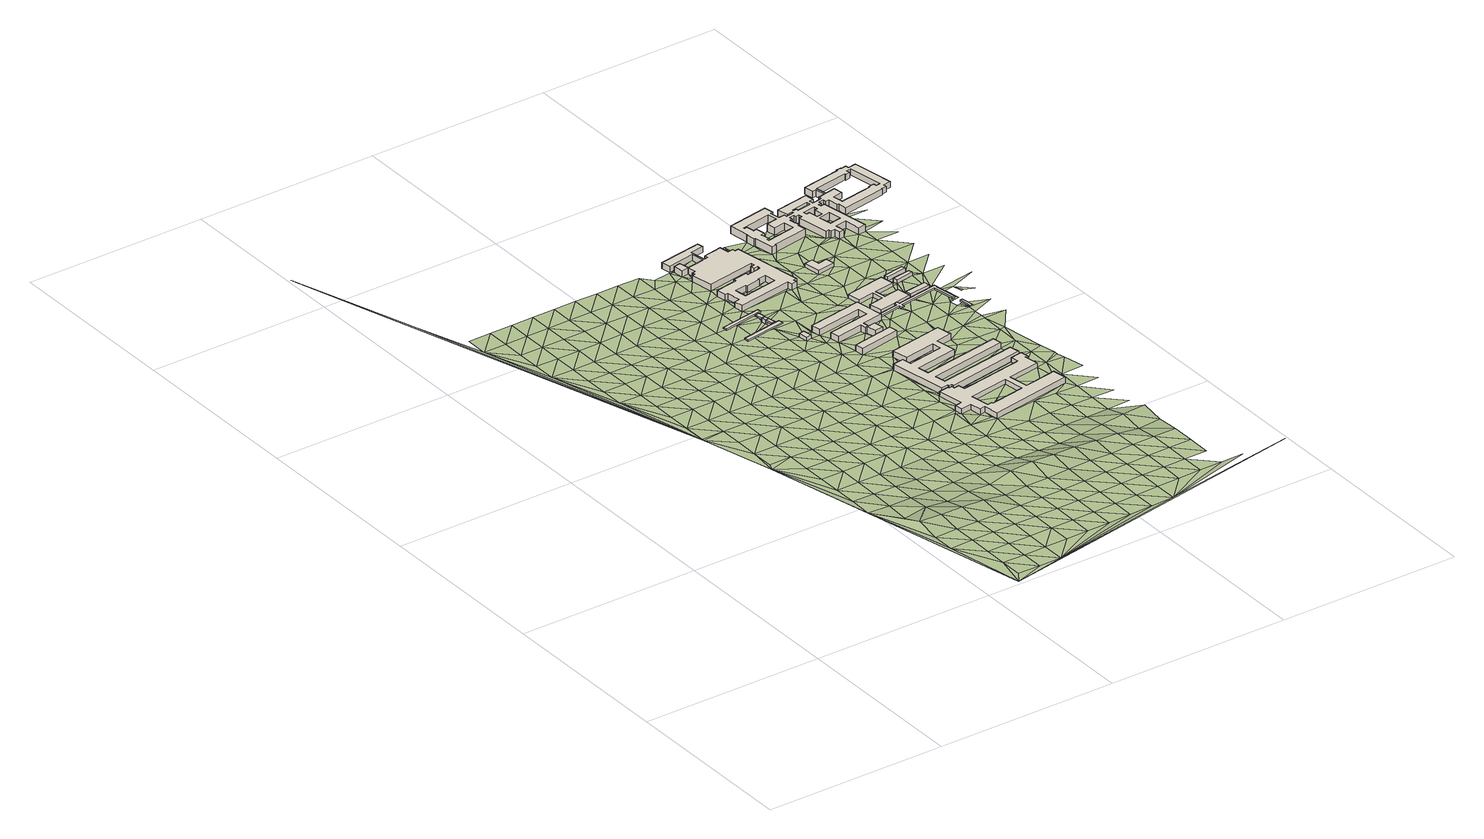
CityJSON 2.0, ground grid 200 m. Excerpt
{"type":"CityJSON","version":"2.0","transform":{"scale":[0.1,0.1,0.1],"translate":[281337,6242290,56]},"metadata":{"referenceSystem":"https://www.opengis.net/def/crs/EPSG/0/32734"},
"CityObjects":{
"building1":{"type":"Building","geometry":[{"type":"Solid","lod":"1","boundaries":[[[[0,1,2,3]],[[1,4,5,2]],[[4,6,7,5]],[[6,0,3,7]],[[3,2,5,7]],[[6,4,1,0]]]]}]},
"building2":{"type":"Building","geometry":[{"type":"Solid","lod":"1","boundaries":[[[[8,9,10,11]],[[9,12,13,10]],[[12,14,15,13]],[[14,8,11,15]],[[11,10,13,15]],[[14,12,9,8]]]]}]},
"building3":{"type":"Building","geometry":[{"type":"Solid","lod":"1","boundaries":[[[[16,17,18,19,20]],[[17,21,22,18]],[[21,23,24,25,22]],[[23,16,20,19,25,24]],[[19,18,22,25]],[[23,21,17,16]]]]}]},
"building4":{"type":"Building","geometry":[{"type":"MultiSurface","lod":"1","boundaries":[[[26,27,28,20,29,30]],[[27,31,23,24,20,28]],[[31,32,33,34,24,23]],[[32,26,30,29,34,33]],[[29,20,24,34]]]}]},
"building5":{"type":"Building","geometry":[{"type":"MultiSurface","lod":"1","boundaries":[[[35,36,37,38]],[[36,39,40,37]],[[39,41,42,40]],[[41,35,38,42]],[[38,37,40,42]]]}]},
"building6":{"type":"Building","geometry":[{"type":"Solid","lod":"1","boundaries":[[[[43,44,45,46,34]],[[44,47,48,45]],[[47,30,29,49,48]],[[30,43,34,46,49,29]],[[46,45,48,49]],[[30,47,44,43]]]]}]},
"building7":{"type":"Building","geometry":[{"type":"MultiSurface","lod":"1","boundaries":[[[50,51,52,53]],[[51,54,55,52]],[[54,56,57,55]],[[56,50,53,57]],[[53,52,55,57]]]}]},
"building8":{"type":"Building","geometry":[{"type":"MultiSurface","lod":"1","boundaries":[[[58,59,60,61]],[[59,62,63,60]],[[62,64,65,63]],[[64,66,67,65]],[[66,68,69,67]],[[68,70,71,69]],[[70,72,73,71]],[[72,74,75,73]],[[74,76,77,75]],[[76,78,79,77]],[[78,80,81,79]],[[80,82,83,81]],[[82,84,85,83]],[[84,86,87,85]],[[86,88,89,87]],[[88,90,91,89]],[[90,92,93,91]],[[92,94,95,93]],[[94,96,97,95]],[[96,98,99,97]],[[98,100,101,99]],[[100,102,103,101]],[[102,104,105,103]],[[104,106,107,105]],[[106,58,61,107]],[[108,109,110,111]],[[109,112,113,110]],[[112,114,115,113]],[[114,116,117,115]],[[116,118,119,117]],[[118,108,111,119]],[[61,60,63,65,67,69,71,73,75,77,79,81,83,85,87,89,91,93,95,97,99,101,103,105,107],[111,110,113,115,117,119]]]}]},
"building9":{"type":"Building","geometry":[{"type":"MultiSurface","lod":"1","boundaries":[[[120,121,122,123,124,125]],[[121,126,127,122]],[[126,128,129,127]],[[128,130,131,129]],[[130,132,133,131]],[[132,134,135,133]],[[134,136,137,135]],[[136,138,139,137]],[[138,140,141,139]],[[140,142,143,141]],[[142,144,145,143]],[[144,146,147,145]],[[146,148,149,147]],[[148,150,151,149]],[[150,152,153,151]],[[152,154,155,153]],[[154,156,157,158,159,155]],[[156,120,125,124,123,159,158,157]],[[123,122,127,129,131,133,135,137,139,141,143,145,147,149,151,153,155,159]]]}]},
"building10":{"type":"Building","geometry":[{"type":"MultiSurface","lod":"1","boundaries":[[[160,161,162,163]],[[161,164,165,162]],[[164,166,167,165]],[[166,168,169,167]],[[168,170,171,169]],[[170,172,173,171]],[[172,174,175,173]],[[174,176,177,175]],[[176,178,179,177]],[[178,180,181,179]],[[180,182,183,181]],[[182,184,185,183]],[[184,186,187,185]],[[186,188,189,187]],[[188,190,191,189]],[[190,192,193,191]],[[192,194,195,193]],[[194,196,197,195]],[[196,198,199,197]],[[198,200,201,199]],[[200,202,203,201]],[[202,204,205,203]],[[204,206,207,205]],[[206,208,209,207]],[[208,210,211,209]],[[210,212,213,211]],[[212,214,215,213]],[[214,216,217,215]],[[216,218,219,217]],[[218,220,221,219]],[[220,222,223,221]],[[222,224,225,223]],[[224,226,227,225]],[[226,228,229,227]],[[228,230,231,229]],[[230,232,233,231]],[[232,234,235,233]],[[234,236,237,235]],[[236,238,239,237]],[[238,240,241,239]],[[240,242,243,241]],[[242,244,245,243]],[[244,246,247,245]],[[246,248,249,247]],[[248,250,251,249]],[[250,252,253,251]],[[252,254,255,253]],[[254,160,163,255]],[[256,257,258,259]],[[257,260,261,258]],[[260,262,263,261]],[[262,264,265,263]],[[264,266,267,265]],[[266,268,269,267]],[[268,270,271,269]],[[270,256,259,271]],[[163,162,165,167,169,171,173,175,177,179,181,183,185,187,189,191,193,195,197,199,201,203,205,207,209,211,213,215,217,219,221,223,225,227,229,231,233,235,237,239,241,243,245,247,249,251,253,255],[259,258,261,263,265,267,269,271]]]}]},
"building11":{"type":"Building","geometry":[{"type":"MultiSurface","lod":"1","boundaries":[[[106,272,273,274,107]],[[272,275,276,273]],[[275,277,278,276]],[[277,279,280,278]],[[279,281,282,280]],[[281,283,284,282]],[[283,285,286,284]],[[285,287,288,286]],[[287,289,290,288]],[[289,291,292,290]],[[291,293,294,292]],[[293,295,296,294]],[[295,297,298,296]],[[297,299,300,298]],[[299,301,302,300]],[[301,303,304,302]],[[303,305,306,304]],[[305,307,308,306]],[[307,309,310,308]],[[309,311,312,310]],[[311,313,314,312]],[[313,315,316,314]],[[315,58,61,317,316]],[[58,106,107,274,317,61]],[[274,273,276,278,280,282,284,286,288,290,292,294,296,298,300,302,304,306,308,310,312,314,316,317]]]}]},
"building12":{"type":"Building","geometry":[{"type":"MultiSurface","lod":"1","boundaries":[[[318,319,320,321,322]],[[319,323,324,320]],[[323,325,326,324]],[[325,327,328,326]],[[327,329,330,328]],[[329,331,332,330]],[[331,333,334,332]],[[333,335,336,334]],[[335,337,338,336]],[[337,339,340,338]],[[339,341,342,340]],[[341,343,344,342]],[[343,345,346,347,344]],[[345,318,322,321,347,346]],[[321,320,324,326,328,330,332,334,336,338,340,342,344,347]]]}]},
"building13":{"type":"Building","geometry":[{"type":"Solid","lod":"1","boundaries":[[[[125,157,158,124]],[[157,348,349,158]],[[348,350,351,349]],[[350,352,353,351]],[[352,354,355,353]],[[354,356,357,355]],[[356,358,359,357]],[[358,360,361,359]],[[360,362,363,361]],[[362,364,365,363]],[[364,366,367,365]],[[366,368,369,367]],[[368,322,321,369]],[[322,346,347,321]],[[346,370,371,347]],[[370,125,124,371]],[[124,158,349,351,353,355,357,359,361,363,365,367,369,321,347,371]],[[370,346,322,368,366,364,362,360,358,356,354,352,350,348,157,125]]]]}]},
"building14":{"type":"Building","geometry":[{"type":"MultiSurface","lod":"1","boundaries":[[[372,373,374,375]],[[373,376,377,374]],[[376,378,379,377]],[[378,380,381,379]],[[380,382,383,381]],[[382,372,375,383]],[[375,374,377,379,381,383]]]}]},
"building15":{"type":"Building","geometry":[{"type":"MultiSurface","lod":"1","boundaries":[[[384,385,386,387]],[[385,388,389,386]],[[388,390,391,389]],[[390,384,387,391]],[[387,386,389,391]]]}]},
"building16":{"type":"Building","geometry":[{"type":"Solid","lod":"1","boundaries":[[[[392,393,394,395]],[[393,396,397,394]],[[396,398,399,397]],[[398,392,395,399]],[[395,394,397,399]],[[398,396,393,392]]]]}]},
"building17":{"type":"Building","geometry":[{"type":"MultiSurface","lod":"1","boundaries":[[[400,401,402,403]],[[401,404,405,402]],[[404,406,407,405]],[[406,400,403,407]],[[403,402,405,407]]]}]},
"building18":{"type":"Building","geometry":[{"type":"MultiSurface","lod":"1","boundaries":[[[408,409,410,411]],[[409,412,413,410]],[[412,414,415,413]],[[416,417,411,415]],[[411,410,413,415]]]}]},
"building19":{"type":"Building","geometry":[{"type":"MultiSurface","lod":"1","boundaries":[[[418,419,420,421]],[[419,422,423,420]],[[422,424,425,423]],[[424,426,427,425]],[[426,428,429,427]],[[428,430,431,429]],[[430,432,433,431]],[[432,434,435,433]],[[434,436,437,435]],[[436,438,439,437]],[[438,440,441,439]],[[440,442,443,441]],[[442,444,445,443]],[[444,446,447,445]],[[446,448,449,447]],[[448,450,451,449]],[[450,452,453,451]],[[452,454,455,453]],[[454,456,457,455]],[[456,458,459,457]],[[458,460,461,459]],[[460,462,463,461]],[[462,464,465,463]],[[464,466,467,465]],[[466,468,469,467]],[[468,470,471,469]],[[470,472,473,471]],[[472,474,475,473]],[[474,476,477,475]],[[476,478,479,477]],[[478,480,481,479]],[[480,482,483,481]],[[482,484,485,483]],[[484,486,487,485]],[[486,488,489,487]],[[488,490,491,489]],[[490,492,493,491]],[[492,494,495,493]],[[494,496,497,495]],[[496,498,499,497]],[[498,500,501,499]],[[500,502,503,501]],[[502,504,505,503]],[[504,506,507,505]],[[506,508,509,507]],[[508,510,511,509]],[[510,512,513,511]],[[512,514,515,513]],[[514,516,517,515]],[[516,518,519,517]],[[518,520,521,519]],[[520,522,523,521]],[[522,524,525,523]],[[524,526,527,525]],[[526,528,529,527]],[[528,530,531,529]],[[530,532,533,531]],[[532,534,535,533]],[[534,536,537,535]],[[536,538,539,537]],[[538,540,541,539]],[[540,542,543,541]],[[542,544,545,543]],[[544,546,547,545]],[[546,548,549,547]],[[548,550,551,549]],[[550,552,553,551]],[[552,554,555,553]],[[554,556,557,555]],[[556,558,559,557]],[[558,560,561,559]],[[560,418,421,561]],[[562,563,564,565]],[[563,566,567,564]],[[566,568,569,567]],[[568,562,565,569]],[[570,571,572,573]],[[571,574,575,572]],[[574,576,577,575]],[[576,578,579,577]],[[578,580,581,579]],[[580,582,583,581]],[[582,584,585,583]],[[584,570,573,585]],[[586,587,588,589]],[[587,590,591,588]],[[590,592,593,591]],[[592,594,595,593]],[[594,596,597,595]],[[596,598,599,597]],[[598,600,601,599]],[[600,602,603,601]],[[602,604,605,603]],[[604,606,607,605]],[[606,608,609,607]],[[608,610,611,609]],[[610,612,613,611]],[[612,614,615,613]],[[614,616,617,615]],[[616,586,589,617]],[[618,619,620,621]],[[619,622,623,620]],[[622,624,625,623]],[[624,626,627,625]],[[626,628,629,627]],[[628,630,631,629]],[[630,632,633,631]],[[632,634,635,633]],[[634,636,637,635]],[[636,638,639,637]],[[638,640,641,639]],[[640,642,643,641]],[[642,644,645,643]],[[644,646,647,645]],[[646,648,649,647]],[[648,618,621,649]],[[650,651,652,653]],[[651,654,655,652]],[[654,656,657,655]],[[656,658,659,657]],[[658,660,661,659]],[[660,650,653,661]],[[421,420,423,425,427,429,431,433,435,437,439,441,443,445,447,449,451,453,455,457,459,461,463,465,467,469,471,473,475,477,479,481,483,485,487,489,491,493,495,497,499,501,503,505,507,509,511,513,515,517,519,521,523,525,527,529,531,533,535,537,539,541,543,545,547,549,551,553,555,557,559,561],[565,564,567,569],[573,572,575,577,579,581,583,585],[589,588,591,593,595,597,599,601,603,605,607,609,611,613,615,617],[621,620,623,625,627,629,631,633,635,637,639,641,643,645,647,649],[653,652,655,657,659,661]]]}]},
"terrain1":{"type":"TINRelief","geometry":[{"type":"CompositeSurface","lod":"1","boundaries":[[[662,663,664]],[[663,662,665]],[[666,665,662]],[[664,667,662]],[[663,668,664]],[[666,662,669]],[[665,670,663]],[[668,671,664]],[[664,672,667]],[[673,668,663]],[[674,675,676]],[[666,669,665]],[[670,673,663]],[[677,664,671]],[[678,674,676]],[[672,679,667]],[[680,672,664]],[[681,678,676]],[[667,682,676]],[[683,684,676]],[[681,676,685]],[[686,671,668]],[[667,687,682]],[[676,684,685]],[[664,677,680]],[[688,678,681]],[[689,667,679]],[[670,665,690]],[[673,686,668]],[[685,691,681]],[[669,662,692]],[[693,683,676]],[[679,672,694]],[[669,690,665]],[[695,676,682]],[[696,687,667]],[[697,685,684]],[[688,698,678]],[[689,699,667]],[[683,693,684]],[[694,672,680]],[[700,681,691]],[[670,701,673]],[[677,671,702]],[[696,682,687]],[[703,678,704]],[[676,695,693]],[[686,705,671]],[[697,706,685]],[[698,707,678]],[[696,667,699]],[[685,708,691]],[[688,681,709]],[[690,701,670]],[[700,710,681]],[[677,702,680]],[[689,679,711]],[[671,705,702]],[[694,712,679]],[[708,685,706]],[[704,678,707]],[[686,673,713]],[[684,714,697]],[[684,693,715]],[[681,710,709]],[[690,669,692]],[[699,689,711]],[[695,682,716]],[[717,700,691]],[[688,718,698]],[[701,713,673]],[[679,712,711]],[[696,719,682]],[[680,720,694]],[[706,697,714]],[[684,715,714]],[[717,691,708]],[[705,686,721]],[[695,716,693]],[[720,680,702]],[[682,719,716]],[[688,709,718]],[[690,722,701]],[[699,723,696]],[[710,700,724]],[[707,698,725]],[[713,721,686]],[[726,712,694]],[[706,727,708]],[[692,722,690]],[[723,699,711]],[[700,717,724]],[[705,728,702]],[[729,715,693]],[[694,720,726]],[[714,727,706]],[[698,718,725]],[[713,701,730]],[[731,719,696]],[[707,732,704]],[[721,728,705]],[[729,693,716]],[[710,733,709]],[[722,730,701]],[[696,723,731]],[[710,724,734]],[[720,702,735]],[[711,712,736]],[[717,708,737]],[[712,726,738]],[[727,739,708]],[[732,707,725]],[[721,713,740]],[[714,715,741]],[[718,709,733]],[[728,735,702]],[[729,742,715]],[[710,734,733]],[[723,711,736]],[[743,716,719]],[[717,737,724]],[[730,740,713]],[[712,738,736]],[[719,731,744]],[[737,708,739]],[[692,745,722]],[[720,746,726]],[[714,741,727]],[[715,742,741]],[[728,721,747]],[[716,743,729]],[[735,746,720]],[[719,744,743]],[[723,748,731]],[[749,734,724]],[[725,718,750]],[[721,740,747]],[[718,733,751]],[[752,730,722]],[[738,726,753]],[[754,739,727]],[[748,723,736]],[[749,724,737]],[[735,728,755]],[[742,729,756]],[[746,753,726]],[[727,741,754]],[[718,751,750]],[[730,752,740]],[[744,731,757]],[[722,745,752]],[[732,725,758]],[[747,755,728]],[[729,743,756]],[[759,733,734]],[[757,731,748]],[[749,760,734]],[[745,692,761]],[[735,762,746]],[[763,736,738]],[[764,737,739]],[[662,765,692]],[[753,766,738]],[[739,754,767]],[[758,725,750]],[[747,740,768]],[[744,769,743]],[[742,770,741]],[[759,751,733]],[[755,762,735]],[[742,756,771]],[[734,760,759]],[[736,763,748]],[[737,764,749]],[[740,752,768]],[[738,766,763]],[[769,744,757]],[[764,739,767]],[[753,746,772]],[[741,770,754]],[[742,771,770]],[[773,755,747]],[[743,774,756]],[[775,750,751]],[[762,772,746]],[[745,761,752]],[[776,757,748]],[[760,749,777]],[[768,773,747]],[[774,743,769]],[[751,759,775]],[[766,753,778]],[[767,754,779]],[[761,692,780]],[[776,748,763]],[[749,764,777]],[[781,762,755]],[[771,756,782]],[[772,778,753]],[[779,754,770]],[[783,768,752]],[[784,769,757]],[[750,785,758]],[[773,781,755]],[[756,774,782]],[[775,786,750]],[[767,787,764]],[[760,788,759]],[[783,752,761]],[[776,784,757]],[[760,777,789]],[[772,762,790]],[[763,766,791]],[[778,792,766]],[[787,767,779]],[[785,750,786]],[[793,773,768]],[[770,771,794]],[[781,790,762]],[[771,782,795]],[[760,789,788]],[[791,776,763]],[[774,769,796]],[[764,797,777]],[[775,759,798]],[[793,768,783]],[[766,792,791]],[[784,799,769]],[[780,692,800]],[[801,778,772]],[[771,795,794]],[[797,764,787]],[[802,781,773]],[[774,796,782]],[[803,779,770]],[[798,786,775]],[[790,801,772]],[[769,799,796]],[[759,788,798]],[[783,761,780]],[[789,777,804]],[[793,802,773]],[[805,792,778]],[[806,784,776]],[[779,803,787]],[[776,791,807]],[[770,794,803]],[[777,797,804]],[[790,781,808]],[[809,795,782]],[[801,805,778]],[[783,810,793]],[[784,806,799]],[[785,786,811]],[[781,802,808]],[[776,807,806]],[[782,796,809]],[[812,786,798]],[[792,813,791]],[[789,814,788]],[[810,783,780]],[[789,804,815]],[[692,816,800]],[[801,790,817]],[[797,787,818]],[[805,813,792]],[[787,803,819]],[[811,786,812]],[[820,802,793]],[[799,821,796]],[[795,822,794]],[[808,817,790]],[[809,823,795]],[[789,815,814]],[[824,807,791]],[[797,818,804]],[[825,798,788]],[[793,810,820]],[[799,806,821]],[[787,819,818]],[[801,826,805]],[[794,822,803]],[[813,824,791]],[[795,823,822]],[[808,802,827]],[[796,828,809]],[[817,826,801]],[[814,825,788]],[[810,780,800]],[[806,807,829]],[[830,815,804]],[[831,812,798]],[[802,820,827]],[[828,796,821]],[[813,805,832]],[[833,819,803]],[[816,692,765]],[[824,829,807]],[[804,818,830]],[[834,817,808]],[[835,823,809]],[[826,832,805]],[[833,803,822]],[[798,825,831]],[[810,836,820]],[[821,806,837]],[[838,814,815]],[[812,839,811]],[[834,808,827]],[[809,828,835]],[[824,813,840]],[[836,810,800]],[[829,837,806]],[[815,830,838]],[[841,826,817]],[[842,818,819]],[[832,840,813]],[[833,843,819]],[[839,812,831]],[[827,820,844]],[[845,828,821]],[[822,823,846]],[[834,841,817]],[[823,835,847]],[[842,830,818]],[[848,825,814]],[[844,820,836]],[[837,845,821]],[[819,843,842]],[[849,814,838]],[[832,826,850]],[[851,829,824]],[[822,846,833]],[[840,852,824]],[[823,847,846]],[[853,834,827]],[[835,828,854]],[[825,848,831]],[[841,850,826]],[[848,814,849]],[[836,800,816]],[[853,827,844]],[[851,824,852]],[[845,854,828]],[[855,840,832]],[[856,837,829]],[[843,833,857]],[[838,830,858]],[[859,830,842]],[[841,834,860]],[[861,847,835]],[[850,855,832]],[[833,846,857]],[[844,836,862]],[[837,856,845]],[[838,858,849]],[[839,831,863]],[[853,860,834]],[[829,851,856]],[[854,861,835]],[[858,830,859]],[[848,864,831]],[[865,852,840]],[[866,842,843]],[[862,836,816]],[[867,850,841]],[[855,865,840]],[[843,857,866]],[[831,864,863]],[[868,853,844]],[[846,847,869]],[[849,870,848]],[[860,867,841]],[[861,871,847]],[[854,845,872]],[[868,844,862]],[[765,662,873]],[[845,856,874]],[[870,849,858]],[[875,855,850]],[[851,852,876]],[[857,846,869]],[[877,859,842]],[[865,878,852]],[[847,871,869]],[[842,866,879]],[[880,860,853]],[[881,864,848]],[[867,875,850]],[[845,874,872]],[[862,816,765]],[[882,861,854]],[[880,853,868]],[[852,878,876]],[[842,879,877]],[[881,848,870]],[[851,68,856]],[[865,855,883]],[[866,857,884]],[[885,858,859]],[[867,860,886]],[[861,882,871]],[[855,875,883]],[[854,872,882]],[[884,857,869]],[[862,887,868]],[[851,876,68]],[[888,874,856]],[[889,863,864]],[[860,880,886]],[[885,859,877]],[[864,881,890]],[[879,866,891]],[[892,870,858]],[[887,862,765]],[[68,888,856]],[[893,875,867]],[[70,876,878]],[[878,865,78]],[[883,894,865]],[[891,866,884]],[[889,864,890]],[[880,868,895]],[[874,896,872]],[[871,897,869]],[[870,892,881]],[[893,867,886]],[[871,882,898]],[[858,885,892]],[[876,70,68]],[[74,70,878]],[[895,868,887]],[[888,896,874]],[[78,865,894]],[[899,877,879]],[[875,900,883]],[[884,869,897]],[[871,898,897]],[[879,891,901]],[[74,878,902]],[[886,880,903]],[[888,68,66]],[[900,875,893]],[[78,902,878]],[[872,309,882]],[[901,27,879]],[[39,891,884]],[[70,74,72]],[[885,877,161]],[[27,899,879]],[[881,904,890]],[[903,880,895]],[[905,872,896]],[[888,66,64]],[[881,892,906]],[[890,907,889]],[[64,896,888]],[[887,765,908]],[[909,894,883]],[[899,910,877]],[[886,911,893]],[[872,905,309]],[[898,882,912]],[[901,891,36]],[[900,909,883]],[[39,884,913]],[[891,39,36]],[[913,884,897]],[[877,910,161]],[[896,64,311]],[[881,906,904]],[[902,76,74]],[[895,887,908]],[[885,250,892]],[[904,907,890]],[[886,903,911]],[[76,902,78]],[[311,905,896]],[[160,885,161]],[[309,912,882]],[[27,901,914]],[[894,915,78]],[[916,311,64]],[[901,36,35]],[[898,54,897]],[[250,885,160]],[[900,893,917]],[[905,311,309]],[[918,910,899]],[[915,894,909]],[[913,41,39]],[[906,892,222]],[[919,311,916]],[[895,920,903]],[[893,911,917]],[[892,250,248]],[[898,912,921]],[[898,921,54]],[[136,913,897]],[[922,916,923]],[[916,922,919]],[[924,914,901]],[[108,118,109]],[[51,897,54]],[[248,222,892]],[[920,895,908]],[[924,901,35]],[[925,922,923]],[[926,35,41]],[[908,765,927]],[[128,41,913]],[[907,904,928]],[[51,136,897]],[[250,160,254]],[[909,900,929]],[[904,906,220]],[[41,128,926]],[[912,309,307]],[[911,903,930]],[[252,250,254]],[[931,932,933]],[[918,914,934]],[[161,910,934]],[[913,134,128]],[[913,136,134]],[[918,934,910]],[[906,222,220]],[[929,900,917]],[[926,924,35]],[[279,277,935]],[[126,926,128]],[[930,903,920]],[[109,118,936]],[[928,904,210]],[[936,118,116]],[[220,210,904]],[[909,937,915]],[[938,136,51]],[[924,926,126]],[[297,921,912]],[[934,914,924]],[[307,297,912]],[[939,287,285]],[[78,915,940]],[[911,941,917]],[[928,208,198]],[[937,909,929]],[[299,307,305]],[[210,208,928]],[[220,216,210]],[[920,908,927]],[[216,220,218]],[[222,248,244]],[[941,911,930]],[[921,942,54]],[[307,299,297]],[[206,198,208]],[[210,216,212]],[[277,943,935]],[[765,944,927]],[[935,943,279]],[[299,305,945]],[[264,262,268]],[[212,216,214]],[[929,917,946]],[[947,915,937]],[[136,938,140]],[[924,126,948]],[[921,297,942]],[[920,949,930]],[[248,246,244]],[[114,936,116]],[[112,109,936]],[[946,917,941]],[[285,950,939]],[[161,934,951]],[[268,266,264]],[[51,50,938]],[[924,948,934]],[[949,920,927]],[[940,915,947]],[[134,130,128]],[[937,929,952]],[[138,136,140]],[[939,289,287]],[[202,206,204]],[[941,930,953]],[[945,305,303]],[[54,942,56]],[[952,929,946]],[[144,140,938]],[[931,96,932]],[[299,945,301]],[[262,260,268]],[[953,930,949]],[[931,954,98]],[[944,765,955]],[[937,956,947]],[[222,244,224]],[[957,934,948]],[[144,938,50]],[[112,936,114]],[[200,206,202]],[[951,164,161]],[[946,941,958]],[[297,959,942]],[[956,937,952]],[[940,80,78]],[[144,142,140]],[[949,927,944]],[[126,121,948]],[[958,941,953]],[[950,289,939]],[[934,957,951]],[[960,940,947]],[[132,130,134]],[[961,945,303]],[[260,270,268]],[[301,945,961]],[[946,962,952]],[[150,963,152]],[[275,943,277]],[[947,956,960]],[[281,279,943]],[[146,144,50]],[[964,953,949]],[[148,963,150]],[[965,190,188]],[[946,958,962]],[[186,965,188]],[[56,942,959]],[[242,224,244]],[[283,950,285]],[[257,256,270]],[[966,957,948]],[[50,148,146]],[[956,952,967]],[[230,242,240]],[[961,303,301]],[[257,270,260]],[[968,940,960]],[[154,152,963]],[[297,295,959]],[[166,951,957]],[[969,958,953]],[[952,962,967]],[[963,148,154]],[[242,230,228]],[[50,154,148]],[[56,970,50]],[[957,168,166]],[[230,240,238]],[[969,953,964]],[[951,166,164]],[[86,84,971]],[[98,96,931]],[[966,948,121]],[[224,242,228]],[[56,959,970]],[[960,956,972]],[[96,272,932]],[[973,957,966]],[[973,168,957]],[[962,958,974]],[[972,956,967]],[[940,968,80]],[[238,236,230]],[[230,236,232]],[[975,50,970]],[[224,228,226]],[[154,50,975]],[[291,289,976]],[[236,234,232]],[[974,958,969]],[[289,950,283]],[[960,977,968]],[[170,168,172]],[[295,970,959]],[[978,967,962]],[[84,82,971]],[[156,154,975]],[[977,960,972]],[[156,343,120]],[[88,86,971]],[[335,966,121]],[[168,979,172]],[[973,966,333]],[[168,973,979]],[[976,293,291]],[[978,962,974]],[[975,343,156]],[[180,178,182]],[[341,121,120]],[[335,333,966]],[[343,341,120]],[[275,281,943]],[[121,341,335]],[[972,967,980]],[[283,976,289]],[[178,981,182]],[[968,977,982]],[[178,176,174]],[[983,172,979]],[[983,174,172]],[[968,982,80]],[[984,975,970]],[[295,985,970]],[[980,967,978]],[[981,178,174]],[[295,293,986]],[[345,343,975]],[[973,987,979]],[[973,333,987]],[[82,88,971]],[[988,977,972]],[[335,341,337]],[[970,985,984]],[[986,985,295]],[[976,989,293]],[[174,983,990]],[[376,983,979]],[[345,975,984]],[[174,534,981]],[[991,82,80]],[[80,982,991]],[[986,293,992]],[[339,337,341]],[[94,272,96]],[[993,982,977]],[[976,283,989]],[[990,540,174]],[[994,979,987]],[[90,88,92]],[[82,995,88]],[[376,979,994]],[[373,990,983]],[[996,174,540]],[[996,536,174]],[[272,94,275]],[[82,991,995]],[[373,983,376]],[[534,174,536]],[[992,293,989]],[[88,995,92]],[[985,986,997]],[[984,318,345]],[[991,982,998]],[[999,987,333]],[[1000,275,94]],[[542,540,990]],[[1000,94,92]],[[540,538,996]],[[986,992,997]],[[996,538,536]],[[92,995,1000]],[[281,275,1001]],[[984,985,1002]],[[283,281,1001]],[[373,1003,990]],[[318,984,319]],[[990,1003,542]],[[325,323,327]],[[991,1004,995]],[[376,994,378]],[[1000,1001,275]],[[989,283,1005]],[[994,987,1006]],[[331,999,333]],[[985,997,1002]],[[372,1003,373]],[[602,600,598]],[[542,1003,544]],[[989,1005,992]],[[1007,1000,995]],[[991,1008,1004]],[[984,1002,319]],[[1001,1005,283]],[[380,372,382]],[[604,602,606]],[[987,999,1006]],[[329,327,323]],[[1009,995,1004]],[[1009,1007,995]],[[378,994,1006]],[[1010,1001,1000]],[[323,319,385]],[[388,385,319]],[[1002,388,319]],[[1000,1007,1010]],[[997,992,1011]],[[592,606,602]],[[598,596,602]],[[1012,992,1005]],[[372,380,1013]],[[401,323,385]],[[1003,372,1014]],[[1003,546,544]],[[1010,1015,1001]],[[1005,1001,1015]],[[1016,1002,997]],[[323,401,329]],[[1012,1017,992]],[[1013,380,378]],[[999,331,409]],[[1017,1011,992]],[[412,331,329]],[[606,592,1018]],[[378,1006,1013]],[[388,1002,390]],[[997,1019,1016]],[[400,412,329]],[[596,592,602]],[[409,331,412]],[[1015,1012,1005]],[[329,401,400]],[[385,1020,401]],[[1014,372,1013]],[[997,1021,1019]],[[1021,997,1011]],[[409,1022,999]],[[1006,999,1023]],[[385,384,1020]],[[1024,1002,1016]],[[546,1003,1014]],[[1002,1025,390]],[[1021,1026,1019]],[[1006,1023,1013]],[[400,414,412]],[[999,1022,1023]],[[1025,1002,1024]],[[596,594,592]],[[1015,1027,1012]],[[1026,1021,1028]],[[404,401,1020]],[[1016,1029,1030]],[[1017,1012,1027]],[[1029,1031,1030]],[[409,408,1022]],[[1030,1024,1016]],[[404,1020,384]],[[384,390,1032]],[[1033,390,1025]],[[1030,1031,1034]],[[1032,390,1033]],[[406,414,400]],[[1021,1011,1035]],[[432,1014,1013]],[[1034,1024,1030]],[[1028,1021,1035]],[[1013,1023,1036]],[[548,546,1037]],[[424,546,1014]],[[550,548,1037]],[[1032,1038,384]],[[1037,546,424]],[[1039,1025,1024]],[[550,554,552]],[[1013,1036,432]],[[404,384,1038]],[[1014,428,424]],[[1037,422,550]],[[1023,1022,1040]],[[428,1014,432]],[[554,550,422]],[[1038,406,404]],[[422,1037,424]],[[408,1040,1022]],[[414,406,1038]],[[428,426,424]],[[408,414,1040]],[[560,554,422]],[[1039,1041,1042]],[[1038,1040,414]],[[1023,1043,1036]],[[430,428,432]],[[418,422,419]],[[434,432,1036]],[[1042,1044,1039]],[[1032,1045,1038]],[[1043,1023,1040]],[[1025,1039,1046]],[[1036,440,434]],[[1047,568,566]],[[1048,1036,1043]],[[438,436,434]],[[1040,1038,1049]],[[1036,1048,440]],[[580,578,574]],[[566,563,1047]],[[562,568,1047]],[[434,440,438]],[[576,574,578]],[[562,1047,563]],[[1050,1043,1040]],[[440,1048,442]],[[1043,1050,1048]],[[444,442,1051]],[[1048,1052,442]],[[444,1051,1053]],[[1051,442,1054]],[[444,1053,460]],[[1054,1053,1051]],[[1053,464,460]],[[460,464,462]],[[1053,1055,464]]]}]}
},
"vertices":[
[3267,5159,81],[2810,5082,81],[2810,5082,96],[3267,5159,96],[2818,5034,81],[2818,5034,96],[3275,5111,81],[3275,5111,96],
[2763,5363,82],[2771,5317,82],[2771,5317,97],[2763,5363,97],[3225,5397,82],[3225,5397,97],[3218,5439,82],[3218,5439,97],
[3168,5238,81],[3182,5157,81],[3182,5157,96],[3168,5238,96],[3168,5238,95],[3225,5164,81],[3225,5164,96],[3212,5245,81],[3212,5245,95],[3212,5245,96],
[3159,5290,53],[3168,5238,53],[3168,5238,82],[3159,5290,95],[3159,5290,82],[3212,5245,53],[3203,5298,53],[3203,5298,81],[3203,5298,95],
[3347,4868,50],[3285,4858,52],[3285,4858,91],[3347,4868,91],[3302,4758,52],[3302,4758,91],[3365,4769,50],[3365,4769,91],
[3203,5298,82],[3190,5378,82],[3190,5378,97],[3203,5298,97],[3144,5372,82],[3144,5372,97],[3159,5290,97],
[4026,4419,49],[3572,4337,48],[3572,4337,118],[4026,4419,118],[3589,4244,47],[3589,4244,118],[4043,4326,49],[4043,4326,118],
[3887,3219,42],[3854,3213,42],[3854,3213,91],[3887,3219,91],[3852,3228,42],[3852,3228,91],[3737,3209,43],[3737,3209,91],[3786,2926,37],[3786,2926,91],[3707,2912,37],[3707,2912,91],[3722,2823,37],[3722,2823,91],[3839,2843,36],[3839,2843,91],[3860,2722,29],[3860,2722,91],[3926,2733,29],[3926,2733,91],[3954,2572,29],[3954,2572,91],[4863,2728,28],[4863,2728,91],[4836,2882,39],[4836,2882,91],[4475,2821,38],[4475,2821,91],[4438,3035,42],[4438,3035,91],[4800,3097,42],[4800,3097,91],[4774,3254,43],[4774,3254,91],[4802,3259,43],[4802,3259,91],[4788,3344,43],[4788,3344,91],[4658,3322,43],[4658,3322,91],[4672,3235,43],[4672,3235,91],[3965,3116,42],[3965,3116,91],[3952,3194,42],[3952,3194,91],[3893,3185,42],[3893,3185,91],[3892,3195,42],[3892,3195,91],[3971,2751,36],[3936,2952,36],[3936,2952,91],[3971,2751,91],[4370,3024,42],[4370,3024,91],[4408,2806,38],[4408,2806,91],[4027,2741,29],[4027,2741,91],[4024,2760,36],[4024,2760,91],
[4093,4701,50],[4048,4973,49],[4048,4973,118],[4093,4701,118],[4093,4701,93],[4093,4701,78],[3446,4873,50],[3446,4873,118],[3463,4768,50],[3463,4768,118],[3971,4852,49],[3971,4852,118],[3990,4741,49],[3990,4741,118],[3512,4662,50],[3512,4662,118],[3530,4556,50],[3530,4556,118],[3823,4604,49],[3823,4604,118],[3832,4548,49],[3832,4548,118],[3855,4551,49],[3855,4551,118],[3873,4442,49],[3873,4442,118],[3973,4459,49],[3973,4459,118],[3955,4564,49],[3955,4564,118],[3877,4551,49],[3877,4551,118],[3866,4619,49],[3866,4619,118],[4100,4658,50],[4100,4658,118],[4099,4666,50],[4099,4666,78],[4099,4666,93],[4099,4666,118],
[3106,5652,53],[3123,5552,53],[3123,5552,119],[3106,5652,119],[3725,5651,52],[3725,5651,119],[3733,5601,52],[3733,5601,119],[3799,5612,52],[3799,5612,119],[3792,5652,52],[3792,5652,119],[3832,5659,53],[3832,5659,119],[3702,6421,51],[3702,6421,119],[3660,6414,51],[3660,6414,119],[3654,6448,51],[3654,6448,119],[3595,6438,51],[3595,6438,119],[3576,6543,52],[3576,6543,119],[3370,6507,52],[3370,6507,119],[3377,6469,50],[3377,6469,119],[3332,6461,50],[3332,6461,119],[3303,6631,53],[3303,6631,119],[3453,6657,52],[3453,6657,119],[3442,6723,52],[3442,6723,119],[2967,6641,53],[2967,6641,119],[2984,6540,53],[2984,6540,119],[3287,6592,53],[3287,6592,119],[3311,6453,50],[3311,6453,119],[3115,6420,51],[3115,6420,119],[3096,6530,53],[3096,6530,119],[3019,6517,53],[3019,6517,119],[3038,6406,52],[3038,6406,119],[3113,6419,51],[3113,6419,119],[3129,6326,51],[3129,6326,119],[3090,6320,51],[3090,6320,119],[3095,6288,51],[3095,6288,119],[3062,6282,51],[3062,6282,119],[3103,6042,51],[3103,6042,119],[3645,6133,51],[3645,6133,119],[3651,6097,51],[3651,6097,119],[3609,6090,51],[3609,6090,119],[3617,6046,51],[3617,6046,119],[3662,6054,51],[3662,6054,119],[3666,6030,51],[3666,6030,119],[3656,6028,51],[3656,6028,119],[3658,6016,51],[3658,6016,119],[3503,5989,51],[3503,5989,119],[3498,6019,50],[3498,6019,119],[3337,5991,51],[3337,5991,119],[3342,5962,51],[3342,5962,119],[3093,5920,52],[3093,5920,119],[3111,5813,52],[3111,5813,119],[3141,5819,52],[3141,5819,119],[3167,5664,53],[3167,5664,119],[3530,5861,51],[3624,5878,52],[3624,5878,119],[3530,5861,119],[3646,5751,52],[3646,5751,119],[3254,5683,53],[3254,5683,119],[3232,5813,52],[3232,5813,119],[3367,5836,51],[3367,5836,119],[3369,5819,51],[3369,5819,119],[3532,5847,51],[3532,5847,119],
[4760,3346,43],[4760,3346,114],[3892,3195,114],[4740,3453,43],[4740,3453,114],[3871,3305,43],[3871,3305,114],[3849,3422,43],[3849,3422,114],[4719,3577,44],[4719,3577,114],[4702,3672,44],[4702,3672,114],[3831,3525,45],[3831,3525,114],[3810,3648,45],[3810,3648,114],[4283,3730,45],[4283,3730,114],[4245,3952,47],[4245,3952,114],[4425,3984,46],[4425,3984,114],[4396,4152,48],[4396,4152,114],[3797,4047,47],[3797,4047,114],[3829,3869,46],[3829,3869,114],[4176,3930,47],[4176,3930,114],[4194,3831,47],[4194,3831,114],[3800,3762,47],[3800,3762,114],[3781,3867,47],[3781,3867,114],[3658,3846,47],[3658,3846,114],[3769,3218,43],[3769,3218,114],[3852,3233,42],[3852,3233,114],[3855,3214,42],[3855,3214,114],[3887,3219,114],
[4377,4787,50],[4550,4817,50],[4550,4817,93],[4377,4787,93],[4377,4787,78],[4523,4969,50],[4523,4969,93],[4346,4938,50],[4346,4938,93],[4325,5057,52],[4325,5057,93],[4551,5097,53],[4551,5097,93],[4525,5247,53],[4525,5247,93],[4082,5170,52],[4082,5170,93],[4108,5021,52],[4108,5021,93],[4285,5052,52],[4285,5052,93],[4307,4928,50],[4307,4928,93],[4142,4899,50],[4142,4899,93],[4168,4750,50],[4168,4750,93],[4338,4780,50],[4338,4780,78],[4338,4780,93],
[4349,4709,78],[4349,4709,93],[4355,4682,78],[4355,4682,93],[4392,4688,78],[4392,4688,93],[4387,4717,78],[4387,4717,93],[4814,4790,78],[4814,4790,93],[4855,4550,78],[4855,4550,93],[4887,4556,78],[4887,4556,93],[4846,4795,78],[4846,4795,93],[4854,4796,78],[4854,4796,93],[4848,4832,78],[4848,4832,93],[4384,4754,78],[4384,4754,93],[4343,4745,78],[4343,4745,93],
[4177,5886,55],[4081,5870,55],[4081,5870,95],[4177,5886,95],[4112,5687,54],[4112,5687,95],[4310,5719,55],[4310,5719,95],[4293,5816,55],[4293,5816,95],[4192,5799,55],[4192,5799,95],
[4802,4931,51],[4560,4897,50],[4560,4897,91],[4802,4931,91],[4569,4831,50],[4569,4831,91],[4812,4866,51],[4812,4866,91],
[4882,4464,79],[4905,4327,79],[4905,4327,94],[4882,4464,94],[4933,4329,79],[4933,4329,94],[4912,4470,79],[4912,4470,94],
[4604,5161,53],[4614,5112,53],[4614,5112,94],[4604,5161,94],[4817,5148,54],[4817,5148,94],[4807,5194,54],[4807,5194,94],
[4794,5290,55],[4564,5250,55],[4564,5250,96],[4794,5290,96],[4572,5203,53],[4572,5203,96],[4802,5241,54],[4802,5241,96],[4802,5241,56],[4794,5290,53],
[4515,6572,56],[4522,6534,56],[4522,6534,137],[4515,6572,137],[4491,6529,56],[4491,6529,137],[4553,6175,59],[4553,6175,137],[4587,6181,59],[4587,6181,137],[4592,6152,59],[4592,6152,137],[4638,6160,59],[4638,6160,137],[4650,6093,59],[4650,6093,137],[4703,6102,59],[4703,6102,137],[4686,6201,59],[4686,6201,137],[4812,6223,62],[4812,6223,137],[4842,6048,62],[4842,6048,137],[4923,6062,62],[4923,6062,137],[4832,6595,65],[4832,6595,137],[4788,6587,61],[4788,6587,137],[4783,6617,61],[4783,6617,137],[4818,6623,65],[4818,6623,137],[4813,6651,65],[4813,6651,137],[4867,6660,65],[4867,6660,137],[4873,6626,65],[4873,6626,137],[4907,6632,65],[4907,6632,137],[4926,6514,65],[4926,6514,137],[4942,6516,65],[4942,6516,137],[4957,6421,63],[4957,6421,137],[5438,6499,72],[5438,6499,137],[5440,6507,72],[5440,6507,137],[5501,6517,72],[5501,6517,137],[5495,6555,72],[5495,6555,137],[5581,6569,71],[5581,6569,137],[5505,7025,74],[5505,7025,137],[5413,7010,74],[5413,7010,137],[5407,7047,74],[5407,7047,137],[5347,7037,74],[5347,7037,137],[5346,7047,74],[5346,7047,137],[5290,7038,70],[5290,7038,137],[5292,7026,70],[5292,7026,137],[4861,6953,65],[4861,6953,137],[4879,6850,65],[4879,6850,137],[4918,6857,65],[4918,6857,137],[4937,6744,65],[4937,6744,137],[4865,6731,65],[4865,6731,137],[4871,6697,65],[4871,6697,137],[4757,6677,61],[4757,6677,137],[4750,6719,61],[4750,6719,137],[4798,6728,65],[4798,6728,137],[4781,6828,62],[4781,6828,137],[4409,6765,58],[4409,6765,137],[4430,6642,56],[4430,6642,137],[4498,6653,56],[4498,6653,137],[4500,6638,56],[4500,6638,137],[4412,6623,56],[4412,6623,137],[4406,6657,56],[4406,6657,137],[4337,6645,56],[4337,6645,137],[4319,6755,58],[4319,6755,137],[4348,6760,58],[4348,6760,137],[4331,6863,58],[4331,6863,137],[3872,6785,54],[3872,6785,137],[3910,6560,54],[3910,6560,137],[3899,6558,54],[3899,6558,137],[3916,6463,52],[3916,6463,137],[3930,6466,52],[3930,6466,137],[3968,6243,52],[3968,6243,137],[4020,6252,52],[4020,6252,137],[4018,6259,52],[4018,6259,137],[4417,6329,55],[4417,6329,137],[4401,6421,55],[4401,6421,137],[4416,6423,55],[4416,6423,137],[4394,6543,56],[4394,6543,137],[4424,6549,56],[4424,6549,137],[4418,6585,56],[4418,6585,137],[4476,6595,56],[4476,6595,137],[4481,6565,56],[4481,6565,137],[4777,6438,59],[4804,6298,63],[4804,6298,137],[4777,6438,137],[4674,6274,59],[4674,6274,137],[4647,6414,59],[4647,6414,137],[4722,6607,61],[4729,6568,61],[4729,6568,137],[4722,6607,137],[4693,6562,61],[4693,6562,137],[4711,6461,59],[4711,6461,137],[4643,6449,59],[4643,6449,137],[4625,6552,61],[4625,6552,137],[4591,6546,61],[4591,6546,137],[4585,6583,61],[4585,6583,137],[4280,6743,56],[4299,6636,56],[4299,6636,137],[4280,6743,137],[4177,6615,55],[4177,6615,137],[4195,6514,55],[4195,6514,137],[4321,6536,56],[4321,6536,137],[4342,6418,55],[4342,6418,137],[4016,6360,52],[4016,6360,137],[4012,6380,52],[4012,6380,137],[4033,6384,52],[4033,6384,137],[4016,6484,52],[4016,6484,137],[4057,6492,55],[4057,6492,137],[4039,6596,54],[4039,6596,137],[4002,6589,54],[4002,6589,137],[3986,6679,54],[3986,6679,137],[3959,6674,54],[3959,6674,137],[3957,6686,54],[3957,6686,137],[5412,6976,73],[5478,6594,72],[5478,6594,137],[5412,6976,137],[5433,6587,72],[5433,6587,137],[5427,6624,72],[5427,6624,137],[5364,6613,72],[5364,6613,137],[5366,6601,72],[5366,6601,137],[5002,6538,65],[5002,6538,137],[4982,6652,65],[4982,6652,137],[5092,6671,68],[5092,6671,137],[5075,6771,69],[5075,6771,137],[4959,6751,65],[4959,6751,137],[4939,6867,65],[4939,6867,137],[5313,6931,73],[5313,6931,137],[5314,6920,73],[5314,6920,137],[5370,6930,73],[5370,6930,137],[5364,6968,73],[5364,6968,137],[4524,6671,56],[4522,6682,56],[4522,6682,137],[4524,6671,137],[4713,6713,61],[4713,6713,137],[4720,6674,61],[4720,6674,137],[4567,6649,61],[4567,6649,137],[4562,6677,61],[4562,6677,137],
[2350,1,33],[2186,872,34],[1938,1871,29],[2435,373,33],[2435,123,33],[1655,3042,40],[2186,1122,36],[2683,123,33],[2435,622,35],[2186,1372,89],[1938,2121,34],[2435,872,41],[446,7116,50],[3,8535,40],[1438,3842,46],[2186,1621,4],[695,6366,56],[1938,2371,34],[2186,1871,21],[943,5617,53],[1689,3370,42],[1441,3869,46],[1441,4119,46],[1192,4868,48],[2435,1122,42],[1689,3120,40],[943,5867,54],[1938,2620,34],[2683,373,33],[1192,5118,50],[2932,123,33],[1689,3869,46],[2186,2121,33],[1689,3619,44],[1938,3120,40],[1441,4368,46],[943,6117,55],[1938,2870,37],[1192,5368,52],[2683,622,35],[2435,1621,45],[695,6616,54],[943,6616,55],[2435,1372,83],[1441,4618,47],[943,6366,56],[1441,4868,47],[1192,5867,54],[1192,5617,53],[2186,2620,37],[2186,2371,36],[2683,872,42],[1689,4368,46],[1689,4119,46],[1938,3619,44],[1441,5118,50],[1192,6117,56],[1938,3370,42],[2435,1871,21],[2683,1122,39],[2932,373,33],[2186,2870,38],[1441,5368,52],[1192,6366,57],[2435,2121,28],[1689,4618,47],[2683,1372,78],[1938,3869,46],[2932,622,35],[2186,3120,40],[1192,6616,57],[1441,5867,55],[1441,5617,53],[2683,1621,17],[2435,2620,38],[1689,5118,50],[2435,2371,36],[1689,4868,48],[2932,872,42],[1938,4368,47],[1938,4119,46],[2186,3619,44],[2186,3370,42],[3180,373,34],[2683,1871,10],[2932,1122,41],[2435,2870,38],[1689,5368,53],[1441,6366,57],[1441,6117,56],[3180,622,36],[2683,2121,16],[1938,4618,48],[2932,1372,69],[2186,3869,46],[2435,3120,40],[1441,6616,58],[1689,5867,57],[1689,5617,55],[3429,373,35],[2932,1621,39],[2683,2620,38],[1938,5118,51],[4423,373,56],[2683,2371,31],[1938,4868,49],[3180,872,39],[2435,3370,42],[2186,4368,49],[2186,4119,47],[2932,1871,19],[3180,1122,43],[2435,3619,44],[1689,6117,58],[2683,2870,39],[1938,5368,54],[2932,2121,22],[2186,4618,50],[3678,373,38],[3180,1372,35],[2435,3869,46],[3429,622,38],[2683,3120,41],[1689,6616,59],[1689,6366,59],[2186,4868,51],[1938,5867,59],[1938,5617,56],[3180,1621,30],[2932,2620,37],[2932,2371,34],[3429,872,41],[2435,4368,49],[2435,4119,47],[2683,3619,45],[2186,5118,53],[1938,6117,60],[2683,3370,43],[3926,373,43],[3180,1871,31],[3429,1122,44],[2435,4618,50],[2186,5368,55],[3180,2121,29],[2932,3120,42],[2932,2870,40],[3429,1372,50],[2683,3869,46],[3678,622,40],[1938,6616,61],[1938,6366,61],[3180,2371,35],[2186,5867,58],[2186,5617,57],[4175,373,50],[3429,1621,94],[2435,5118,55],[2435,4868,52],[3678,872,43],[2932,3370,45],[2683,4368,48],[2683,4119,47],[3180,2620,36],[2186,6117,59],[3429,1871,30],[3678,1122,45],[2932,3619,46],[3180,2870,41],[2435,5368,57],[2186,6366,60],[3429,2121,27],[2683,4618,50],[3678,1372,52],[2932,3869,47],[3926,622,46],[3180,3120,43],[2435,5617,57],[2186,6616,60],[3429,2371,29],[3678,1621,111],[2683,5118,54],[2683,4868,52],[3926,872,48],[3180,3370,45],[2932,4368,50],[2932,4119,48],[2435,6117,58],[2435,5867,58],[3678,1871,30],[3429,2870,40],[3429,2620,32],[3926,1122,52],[3180,3619,46],[3678,2121,24],[3429,3120,43],[2932,4618,51],[2683,5617,56],[2683,5368,55],[3926,1372,63],[3180,3869,48],[4175,622,53],[2435,6616,59],[2435,6366,58],[3678,2371,27],[2932,4868,52],[3926,1621,103],[4175,872,56],[3180,4368,50],[2683,5867,56],[3180,4119,49],[3429,3619,46],[5915,622,69],[3429,3370,45],[3926,1871,24],[3678,2870,37],[2932,5368,54],[3678,2620,28],[2932,5118,53],[4175,1122,61],[2683,6117,55],[3429,3869,47],[3926,2121,21],[3180,4618,51],[2932,5617,54],[4175,1372,67],[4423,622,59],[3678,3120,43],[2683,6616,55],[2683,6366,55],[3180,4868,52],[2932,5867,52],[4175,1621,96],[3926,2371,24],[4423,872,63],[3678,3370,45],[3429,4368,49],[3429,4119,48],[3159,5290,54],[4175,1871,15],[3180,5118,53],[3926,2620,29],[4423,1122,67],[2932,6366,52],[3678,3619,45],[2932,6117,52],[2782,6498,55],[4672,622,63],[4175,2121,17],[3180,5368,54],[4423,1372,62],[3678,3869,47],[3429,4618,50],[3212,5245,54],[4175,2371,22],[3852,3228,41],[4423,1621,84],[3203,5298,54],[3852,3233,41],[4672,872,66],[3678,4119,47],[3855,3214,41],[3854,3213,41],[3429,5118,51],[3887,3219,41],[3429,4868,50],[4920,622,67],[2972,6533,53],[4423,1871,25],[4672,1122,70],[3952,3194,41],[3892,3195,41],[3893,3185,41],[3429,5368,52],[3926,3370,43],[4175,2870,38],[4423,2121,10],[3678,4368,48],[3926,3619,45],[4423,2620,32],[4672,1372,70],[3926,4119,47],[4175,3370,43],[5169,622,69],[3926,3869,46],[4672,1621,75],[4423,2371,23],[3678,5118,50],[4920,872,69],[4175,3619,45],[3678,5617,52],[4672,1871,53],[4920,1122,73],[3965,3116,41],[5418,622,69],[4672,2121,14],[3678,5368,52],[4920,1372,73],[4175,4119,48],[4672,2371,21],[4175,3869,47],[4920,1621,42],[3926,4618,49],[5169,872,71],[3370,6507,51],[3926,5118,51],[4920,1871,82],[4672,2620,31],[5169,1122,75],[4175,4368,50],[4672,2870,39],[4920,2121,14],[3926,5368,52],[5169,1372,77],[4175,4618,50],[4423,3869,46],[4920,2371,18],[5169,1621,58],[3926,5617,53],[5169,1871,90],[3678,6616,52],[4920,2620,28],[3926,5867,53],[4423,4618,50],[4423,4368,50],[4423,4119,48],[4175,5368,53],[5169,2121,21],[4672,3869,46],[3926,6117,52],[4920,2870,39],[4672,4119,48],[5169,2371,18],[4175,5617,54],[4920,3120,42],[3926,6366,52],[4672,4368,50],[5169,2620,30],[4423,5368,53],[4920,3370,43],[4920,3619,45],[4672,4618,50],[4175,6117,54],[5116,3102,42],[4920,3869,46],[4423,5617,55],[5099,3227,42],[5169,2870,42],[5101,3190,42],[5060,3402,44],[4915,4262,51],[4920,4119,48],[4423,5867,56],[4423,6117,56],[4979,3874,46],[4826,4545,51],[4930,4176,48],[4175,6616,55],[4842,4457,51],[4672,5118,53],[4920,4368,51],[4672,5368,55],[4672,5617,57],[4909,4744,51],[4854,4796,51],[4882,4464,51],[5169,4119,49],[4912,4470,51],[4855,4550,51],[4920,4618,51],[4887,4556,51],[4840,4883,51],[4848,4832,51],[4940,4565,51],[5169,4368,51],[4672,5867,59],[4423,6366,55],[4920,5118,54],[5020,4763,51],[4920,5368,56],[5039,4652,51],[5060,4656,52],[4920,5617,59],[5169,4618,52],[5169,5118,56],[5312,4872,55],[4672,6366,59],[4920,5867,61],[5169,5368,58],[5169,5617,61],[4920,6117,62],[5169,5867,63],[4920,6366,63],[5169,6117,65],[5169,6366,66]
]}
